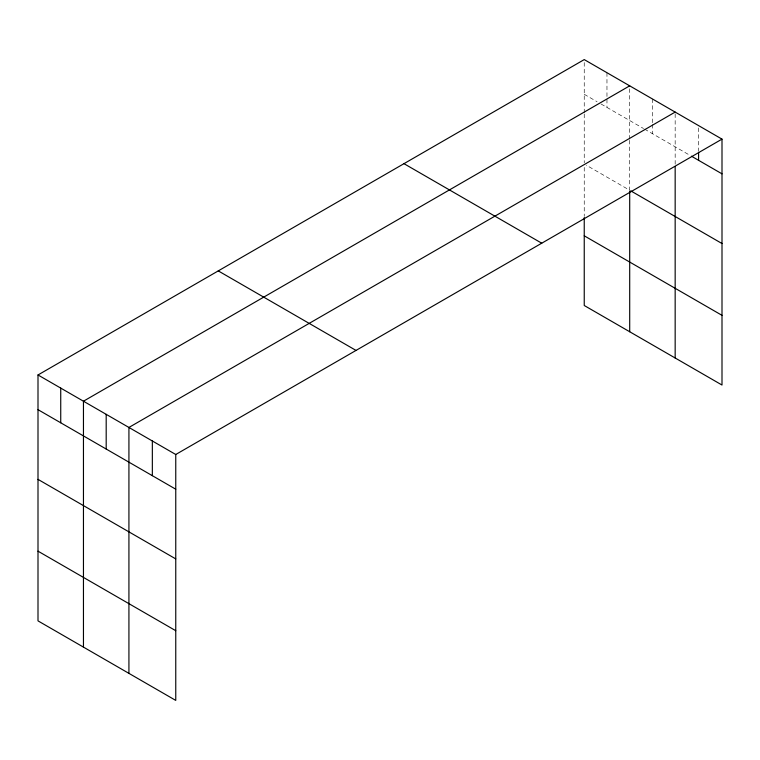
<?xml version="1.0" encoding="UTF-8"?>
<svg xmlns="http://www.w3.org/2000/svg" width="760" height="760" viewBox="0 0 760 760"><rect width="100%" height="100%" fill="white"/><g stroke="black" fill="none" stroke-linecap="round" stroke-linejoin="round"><path stroke-width="0.57" stroke-dasharray="3.8 2.85" d="M584.24 114.047L584.24 162.839M584.24 112.888L584.24 59.593M629.698 140.296L629.698 190.247L586.216 165.138M629.698 139.137L629.698 85.842M675.165 164.217L675.165 112.09M584.24 94.297L597.084 101.716M601.036 103.996L643.539 128.535M644.528 129.105L690.431 155.61M698.582 127.927L698.582 151.059M652.431 98.962L652.431 123.262M652.431 124.421L652.431 133.674M606.964 72.722L606.964 98.173M606.964 99.322L606.964 107.426M584.24 167.418L584.24 216.429"/><path stroke-width="1.14" d="M722 139.127L175.759 454.499L175.759 700.406L38 620.872L38 374.965L584.24 59.593L722 139.127L722 385.035L584.24 305.501L584.24 217.569M675.165 166.544L675.165 357.998M629.698 85.842L83.457 401.213L83.457 647.111M675.165 112.09L128.924 427.452L128.924 673.36M691.448 156.199L722 173.84M630.686 190.817L722 243.532M584.24 235.809L722 315.343M403.978 163.666L541.737 243.2M218.262 270.892L356.022 350.426M38 374.965L175.759 454.499M38 409.668L175.759 489.203M38 479.36L175.759 558.904M38 551.171L175.759 630.705M698.582 152.218L698.582 160.312M629.698 191.387L629.698 331.749M152.342 440.98L152.342 475.684M106.191 414.333L106.191 449.036M60.733 388.084L60.733 422.788"/></g></svg>
